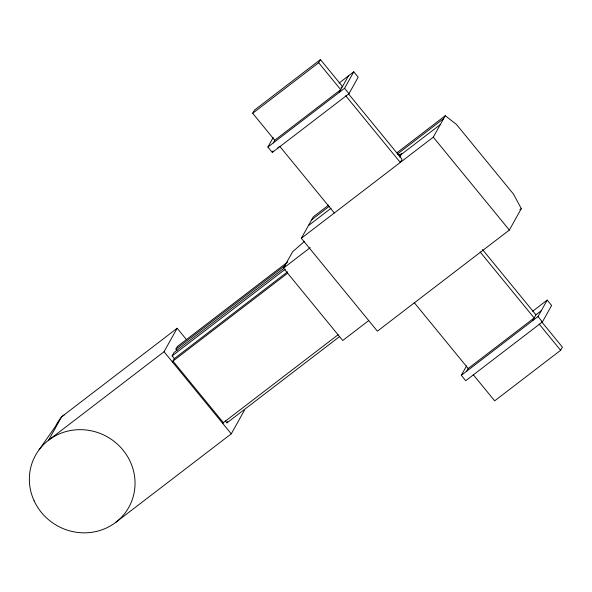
<?xml version="1.0" encoding="UTF-8"?>
<svg xmlns="http://www.w3.org/2000/svg" width="592" height="592" viewBox="0 0 592 592"><rect width="100%" height="100%" fill="white"/><g stroke="black" fill="none" stroke-linecap="round" stroke-linejoin="round"><path stroke-width="0.89" d="M273.238 142.946L274.755 140.23L252.695 113.287L254.456 110.127L320.435 59.57L342.494 86.521L341.059 87.616M339.098 83.058L353.772 71.81L358.19 77.204L348.977 93.684L272.298 152.44L267.887 147.045L273.149 137.633M252.695 113.287L318.666 62.73L320.435 59.57M272.298 152.44L273.119 150.967M277.648 148.333L278.41 146.979M177.156 328.257L61.701 416.724L48.588 440.189L164.043 351.722L177.156 328.257L186.51 339.682M172.442 361.986L174.337 358.597L172.131 355.903L174.033 352.506L283.642 268.516M177.03 350.464L175.928 349.117L177.378 346.512L287.719 261.967M339.216 92.396L348.422 75.917M267.887 147.045L344.566 88.289L353.772 71.81M368.772 320.546L342.731 340.496L283.487 268.132L292.648 251.733L304.48 241.388M396.884 152.795L445.265 115.721L456.41 124.401L513.456 194.072L521.323 208.613L509.342 230.051L377.393 331.157L301.335 238.265L313.316 216.827L328.715 205.032M222.866 423.576L223.369 422.666L338.099 334.761M225.315 420.853L226.965 422.873L227.728 421.519M115.817 522.307L231.272 433.84L244.385 410.374M399.755 157.08L401.805 153.409A32.856 8.984 52.5 0 1 397.572 154.556M301.335 238.265L433.285 137.159L445.265 115.721M532.645 311.244L547.208 300.092L551.618 305.479L542.405 321.959L465.726 380.715L461.316 375.328L466.577 365.908M466.666 371.221L468.183 368.513L534.162 317.956L480.164 252.007M532.645 320.672L535.923 314.796L541.28 310.696M461.316 375.328L537.995 316.572L547.208 300.092M473.178 374.61L494.66 400.843L560.631 350.294L562.4 347.134L541.495 321.604M39.176 449.676L55.322 426.61A54.693 52.244 29.2 0 1 61.701 416.724A53.406 51.016 29.2 0 1 64.617 414.652M274.755 140.23L340.733 89.681L318.666 62.73M311.681 219.758L329.27 206.282M397.447 154.038L443.63 118.652M399.667 155.052L401.805 153.409M308.402 225.626L331.128 208.214M400.762 154.852L440.352 124.52M175.928 349.117L285.536 265.127M283.487 268.132L310.245 247.626M172.131 355.903L285.396 269.116M174.337 358.597L287.601 271.809M287.675 273.178L172.953 361.083L223.369 422.666M226.965 422.873L339.497 336.648M519.857 209.738L521.323 208.613M433.285 137.159L509.342 230.051M537.995 316.572L542.405 321.959M482.517 249.565L535.923 314.796M539.149 324.053L560.631 350.294M344.566 88.289L348.977 93.684M348.629 94.017L402.064 159.278L400.296 162.437L345.721 95.778M414.193 302.564L468.183 368.513M279.75 146.328L334.325 212.987M164.043 351.722L231.272 433.84M34.114 500.802A53.406 51.016 29.2 0 0 125.223 512.82A53.406 51.016 29.2 0 0 87.261 430.125A53.406 51.016 29.2 0 0 34.114 500.802"/></g></svg>
